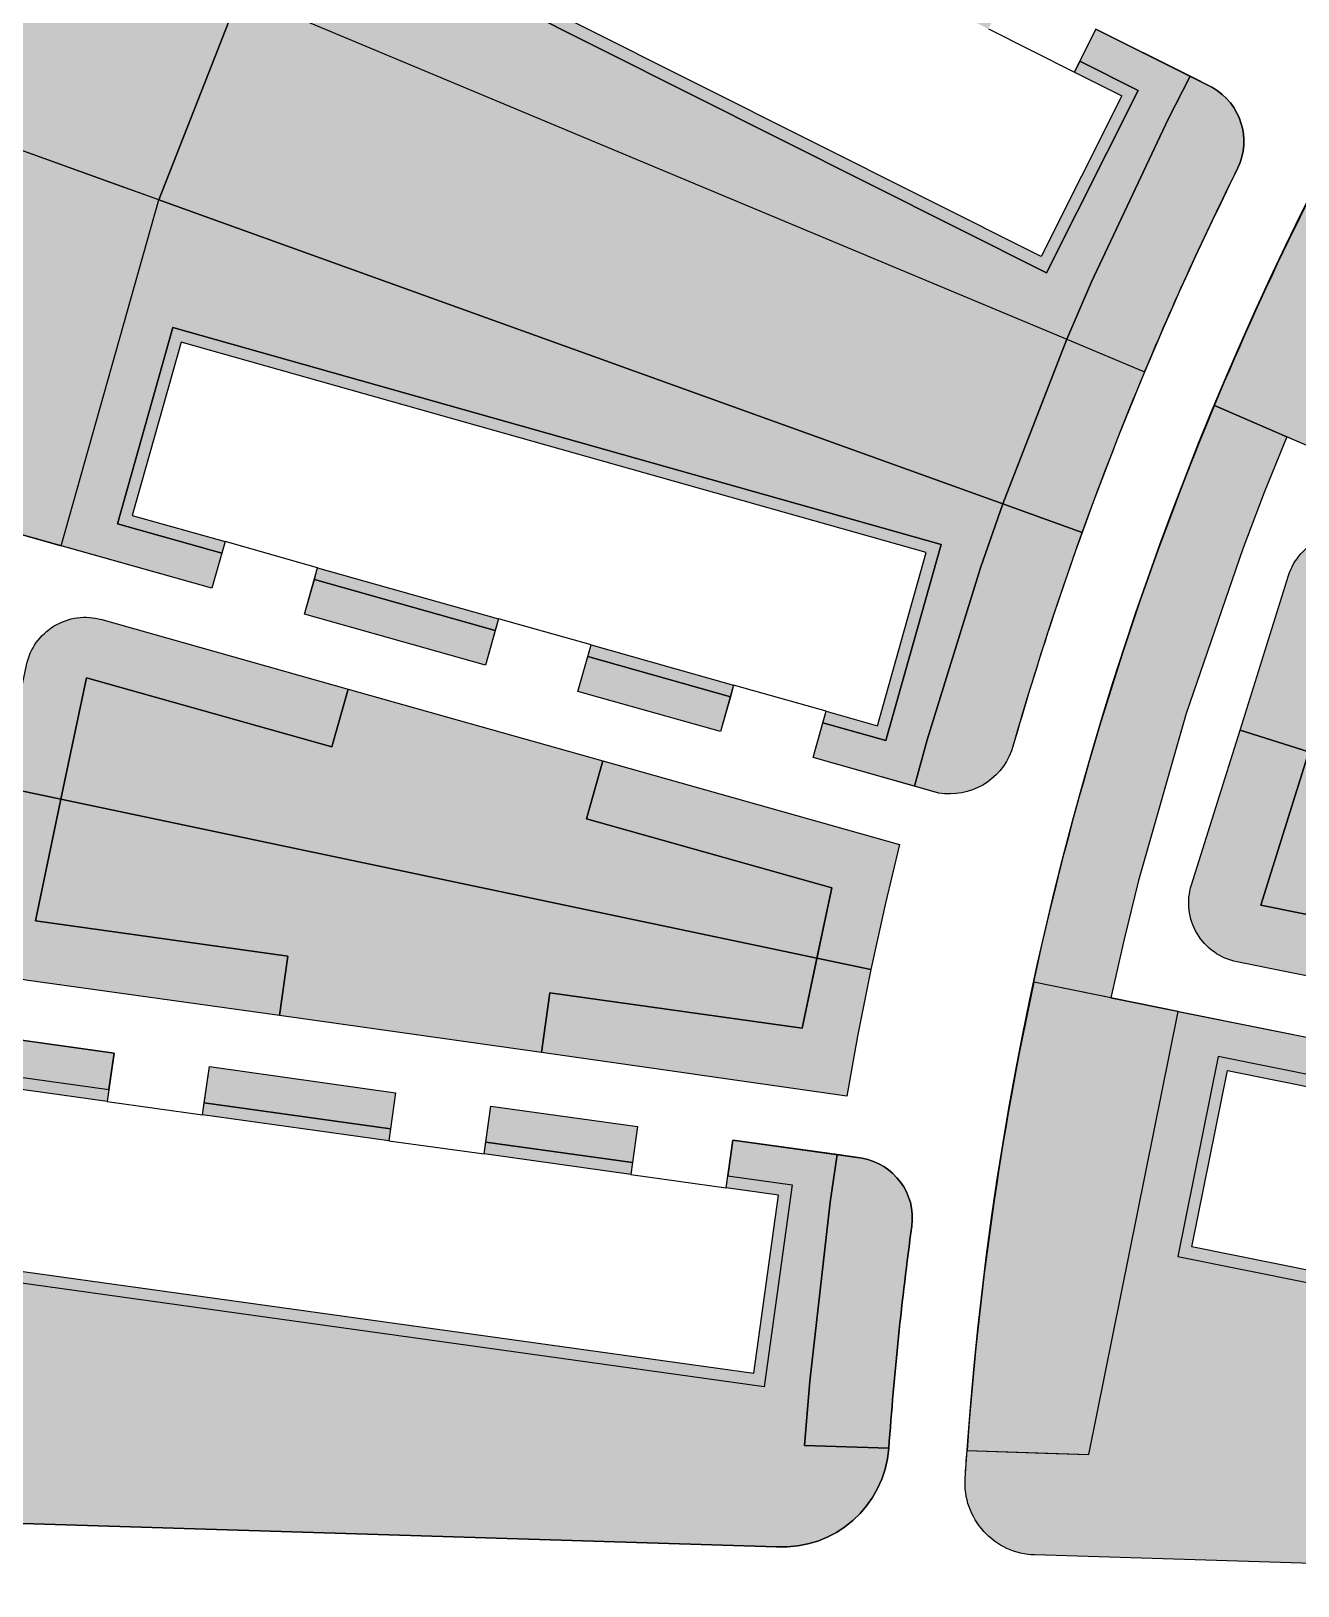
# Model space of a CAD drawing. Header units: millimetres. Extents: x 2240546 to 2245671, y 376439 to 383894.
# Drawn here: x 2243357 to 2243462.3, y 378276.8 to 378406.1 of the extents above; entities that cross this region are included whole.
import ezdxf

# ---------------------------------------------------------------- set-up
doc = ezdxf.new("R2010")
doc.units = ezdxf.units.MM
for name, color, linetype, true_color in [('благоустройство_внутридворовые_дороги', 7, 'Continuous', 0x000000), ('благоустройство_внутридворовые_площадки', 7, 'Continuous', 0x000000), ('благоустройство_внутриквартальные_дороги_парковки', 7, 'Continuous', 0x000000), ('благоустройство_зеленые насаждения', 7, 'Continuous', 0x000000), ('благоустройство_озеленение', 7, 'Continuous', 0x000000), ('благоустройство_отмостка', 7, 'Continuous', 0x000000), ('благоустройство_парковка', 7, 'Continuous', 0x000000), ('благоустройство_спорт', 7, 'Continuous', 0x000000)]:
    doc.layers.add(name, color=color, linetype=linetype, true_color=true_color)
for name, color, linetype, transparency in [('благоустройство_штриховка_внутридомовые_площадки', 221, 'Continuous', 0.5), ('благоустройство_штриховка_зеленые насаждения', 90, 'Continuous', 0.5), ('благоустройство_штриховка_озеленение', 105, 'Continuous', 0.5), ('благоустройство_штриховка_отмостка', 160, 'Continuous', 0.5), ('благоустройство_штриховка_парковка', 252, 'Continuous', 0.5), ('благоустройство_штриховка_спорт', 165, 'Continuous', 0.5)]:
    doc.layers.add(name, color=color, linetype=linetype, transparency=transparency)

msp = doc.modelspace()

# ---------------------------------------------------------------- hatches: boundary and pattern name
at = {"layer": 'благоустройство_штриховка_внутридомовые_площадки'}
h = msp.add_hatch(color=256, dxfattribs=at)
h.dxf.hatch_style = 1
edge = h.paths.add_edge_path()
edge.add_arc((2243710.76503251, 378268.5533342208), 276.6383424749548, 150.2598012937497, 157.385551789985, ccw=False)
edge.add_line((2243470.564472544, 378405.7847574423), (2243479.860765886, 378400.4701680286))
edge.add_line((2243479.860765886, 378400.4701680286), (2243466.642505674, 378370.0466230443))
edge.add_line((2243466.642505674, 378370.0466230443), (2243455.396504688, 378374.9285546681))
h = msp.add_hatch(color=256, dxfattribs=at)
h.dxf.hatch_style = 1
edge = h.paths.add_edge_path()
edge.add_line((2243359.514565975, 378363.2725466654), (2243367.627652666, 378392.0142714994))
edge.add_line((2243367.627652666, 378392.0142714994), (2243351.908108819, 378397.676479508))
edge.add_arc((2243710.997436381, 378268.3318569417), 381.674175909042, 160.1908885080339, 164.855279792207)
edge.add_line((2243342.579182775, 378368.0472868674), (2243359.514565975, 378363.2725466654))
h = msp.add_hatch(color=256, dxfattribs=at)
h.dxf.hatch_style = 1
edge = h.paths.add_edge_path()
edge.add_line((2243434.813843562, 378288.0395817508), (2243444.944373925, 378287.7247675132))
edge.add_line((2243444.944373925, 378287.7247675132), (2243452.358671729, 378324.5582859615))
edge.add_line((2243452.358671729, 378324.5582859615), (2243440.366171496, 378326.9761763993))
edge.add_arc((2243710.765032469, 378268.5533342481), 276.6383424273346, 167.8079883497898, 175.9607729223295)
at = {"layer": 'благоустройство_штриховка_зеленые насаждения'}
h = msp.add_hatch(color=256, dxfattribs=at)
h.dxf.hatch_style = 1
h.paths.add_polyline_path([(2243367.627652666, 378392.0142714994), (2243374.361358507, 378409.2149184963), (2243443.125473212, 378380.4369602078), (2243437.796238914, 378366.7394203407)])
at = {"layer": 'благоустройство_штриховка_озеленение'}
h = msp.add_hatch(color=256, dxfattribs=at)
h.dxf.hatch_style = 1
h.paths.add_polyline_path([(2243397.776806217, 378426.8525132731), (2243399.131063142, 378429.5491769192), (2243387.507019908, 378435.3912907635), (2243374.361358507, 378409.2149184963), (2243443.125473212, 378380.436960208), (2243445.167531453, 378385.1967553337), (2243451.539203893, 378398.7326561089), (2243453.360073223, 378402.2942842629), (2243445.536238838, 378406.2264557336), (2243444.189265742, 378403.5442960112), (2243449.035611446, 378401.11047372), (2243441.426060412, 378385.9579826256), (2243382.116115286, 378415.7436335827), (2243389.725516091, 378430.895850373)])
h.paths.add_polyline_path([(2243404.925928969, 378423.2622422973), (2243406.279063933, 378425.9566718375), (2243420.236179379, 378418.9419820491), (2243418.885235146, 378416.2519148007)], flags=17)
h.paths.add_polyline_path([(2243426.034349507, 378412.6616480394), (2243427.384171779, 378415.3494811849), (2243438.388235072, 378409.8189623099), (2243437.040140015, 378407.134568481)], flags=17)
h = msp.add_hatch(color=256, dxfattribs=at)
h.dxf.hatch_style = 1
edge = h.paths.add_edge_path()
edge.add_line((2243358.912730972, 378415.6802087236), (2243370.443662517, 378410.8544843113))
edge.add_line((2243370.443662517, 378410.8544843113), (2243374.361358507, 378409.2149184963))
edge.add_line((2243374.361358507, 378409.2149184963), (2243367.627652666, 378392.0142714994))
edge.add_line((2243367.627652666, 378392.0142714994), (2243363.668444871, 378393.4403852789))
edge.add_line((2243363.668444871, 378393.4403852789), (2243351.908108819, 378397.6764795079))
edge.add_arc((2243710.997436083, 378268.3318570595), 381.6741755882708, 157.2905648892627, 160.1908885094963, ccw=False)
h = msp.add_hatch(color=256, dxfattribs=at)
h.dxf.hatch_style = 1
h.paths.add_polyline_path([(2243379.735772215, 378357.5714057556), (2243380.555030021, 378360.4737317989), (2243395.588304446, 378356.2301978202), (2243394.770372775, 378353.3325697806)], flags=17)
h.paths.add_polyline_path([(2243402.470197076, 378351.1616912049), (2243403.28744958, 378354.0569132076), (2243415.139968661, 378350.7112304223), (2243414.323761707, 378347.8197124149)], flags=17)
h.paths.add_polyline_path([(2243372.035947914, 378359.7422843312), (2243359.514565975, 378363.2725466654), (2243367.627652666, 378392.0142714994), (2243437.796238914, 378366.7394203407), (2243435.938581665, 378361.4208964359), (2243431.509275453, 378347.1310367206), (2243430.450184573, 378343.2730494608), (2243422.023589212, 378345.6488329358), (2243422.839116999, 378348.5379449054), (2243428.058319374, 378347.0646888471), (2243432.664481775, 378363.3826520239), (2243368.791336607, 378381.4125139252), (2243364.18516348, 378365.0945537788), (2243372.855884887, 378362.6470164114)])
h = msp.add_hatch(color=256, dxfattribs=at)
h.dxf.hatch_style = 1
edge = h.paths.add_edge_path()
edge.add_line((2243437.796238913, 378366.7394203376), (2243443.125473212, 378380.4369602103))
edge.add_line((2243443.125473212, 378380.4369602103), (2243449.582794909, 378377.7345545231))
edge.add_arc((2243710.997435922, 378268.3318570851), 283.3841293061564, 157.2905648831019, 160.1908885055414)
edge.add_line((2243444.382027137, 378364.3672075605), (2243437.796238913, 378366.7394203376))
h = msp.add_hatch(color=256, dxfattribs=at)
h.dxf.hatch_style = 1
edge = h.paths.add_edge_path()
edge.add_line((2243455.396504688, 378374.928554668), (2243461.409056777, 378372.3184830328))
edge.add_line((2243461.409056777, 378372.3184830328), (2243459.529854758, 378367.6880554109))
edge.add_line((2243459.529854758, 378367.6880554109), (2243457.732586284, 378363.0128653076))
edge.add_line((2243457.732586284, 378363.0128653076), (2243453.031772119, 378349.3336699013))
edge.add_line((2243453.031772119, 378349.3336699013), (2243449.069213521, 378335.4227185486))
edge.add_line((2243449.069213521, 378335.4227185486), (2243447.872350527, 378330.5634151373))
edge.add_line((2243447.872350527, 378330.5634151373), (2243446.76628347, 378325.6858058141))
edge.add_line((2243446.76628347, 378325.6858058141), (2243440.366171496, 378326.9761763992))
edge.add_arc((2243710.765032423, 378268.5533342609), 276.6383423795327, 157.385551790777, 167.8079883504011, ccw=False)
h = msp.add_hatch(color=256, dxfattribs=at)
h.dxf.hatch_style = 1
edge = h.paths.add_edge_path()
edge.add_line((2243452.358671729, 378324.5582859615), (2243465.111572422, 378321.9870859373))
edge.add_line((2243465.111572422, 378321.9870859373), (2243464.516094704, 378319.0288106624))
edge.add_line((2243464.516094704, 378319.0288106624), (2243455.683723568, 378320.8066935861))
edge.add_line((2243455.683723568, 378320.8066935861), (2243452.337815709, 378304.1844929246))
edge.add_line((2243452.337815709, 378304.1844929246), (2243517.40183943, 378291.0876455493))
edge.add_line((2243517.40183943, 378291.0876455493), (2243520.747758216, 378307.7098440119))
edge.add_line((2243520.747758216, 378307.7098440119), (2243515.431248263, 378308.7800132919))
edge.add_line((2243515.431248263, 378308.7800132919), (2243516.023523208, 378311.7223774982))
edge.add_line((2243516.023523208, 378311.7223774982), (2243524.219958901, 378310.069837744))
edge.add_line((2243524.219958901, 378310.069837744), (2243523.389172203, 378306.1607393917))
edge.add_line((2243523.389172203, 378306.1607393917), (2243521.00629257, 378291.3807269629))
edge.add_line((2243521.00629257, 378291.3807269629), (2243520.374192286, 378285.3807263126))
edge.add_line((2243520.374192286, 378285.3807263126), (2243529.886518055, 378285.0851232738))
edge.add_arc((2243710.997444333, 378268.3318562447), 181.8841377729267, 174.7150200794422, 175.4109830447797)
edge.add_arc((2243523.227478721, 378283.2715885924), 6.480505920068282, 268.1950139163106, 356.5713191161226, ccw=False)
edge.add_line((2243523.023357433, 378276.7942981498), (2243440.462491679, 378279.3599422813))
edge.add_arc((2243440.648856455, 378285.3570472636), 5.999999999878558, 176.3965592552925, 268.220061200961, ccw=False)
edge.add_arc((2243710.765048078, 378268.5533332346), 276.6383580684495, 175.9607729406508, 176.4393144433668, ccw=False)
edge.add_line((2243434.813843562, 378288.0395817509), (2243441.317795239, 378287.8374663111))
edge.add_line((2243441.317795239, 378287.8374663111), (2243444.944373925, 378287.7247675132))
edge.add_line((2243444.944373925, 378287.7247675132), (2243452.358671729, 378324.5582859615))
h.paths.add_polyline_path([(2243472.358793833, 378317.4501404907), (2243472.953778213, 378320.4059649094), (2243488.266373253, 378317.3186873427), (2243487.672352159, 378314.3676484359)], flags=17)
h.paths.add_polyline_path([(2243496.108572884, 378315.7375675568), (2243508.181323574, 378313.3034972848), (2243507.588555292, 378310.358682224), (2243495.515045127, 378312.7889795045)], flags=17)
h = msp.add_hatch(color=256, dxfattribs=at)
h.dxf.hatch_style = 1
edge = h.paths.add_edge_path()
edge.add_line((2243363.47854731, 378318.0521819886), (2243363.90018922, 378321.0785684357))
edge.add_line((2243363.90018922, 378321.0785684357), (2243351.019568805, 378322.8860822463))
edge.add_line((2243351.019568805, 378322.8860822463), (2243346.524848224, 378290.783232037))
edge.add_line((2243346.524848224, 378290.783232037), (2243342.514199286, 378290.9078661202))
edge.add_line((2243342.514199286, 378290.9078661202), (2243330.014745083, 378291.2962965309))
edge.add_arc((2243710.997388349, 378268.3318596647), 381.6741277988918, 176.5505639792475, 176.9053110218881)
edge.add_arc((2243335.871114073, 378288.6130983895), 6.000000000875896, 176.9053110140623, 268.2200611923136)
edge.add_line((2243335.684749296, 378282.6159934064), (2243418.964005066, 378280.0280247377))
edge.add_arc((2243419.445620039, 378288.9079238918), 8.892950127466227, 266.8955170406419, 355.7028496108933)
edge.add_line((2243428.313570851, 378288.2415828611), (2243421.311685914, 378288.4591719934))
edge.add_line((2243421.311685914, 378288.4591719934), (2243421.734197382, 378293.8214901061))
edge.add_line((2243421.734197382, 378293.8214901061), (2243423.430882644, 378308.6855433422))
edge.add_line((2243423.430882644, 378308.6855433422), (2243424.014032646, 378312.642903134))
edge.add_line((2243424.014032646, 378312.642903134), (2243415.332657815, 378313.861144554))
edge.add_line((2243415.332657815, 378313.861144554), (2243414.918087913, 378310.885518297))
edge.add_line((2243414.918087913, 378310.885518297), (2243420.279368961, 378310.1385734802))
edge.add_line((2243420.279368961, 378310.1385734802), (2243417.939668598, 378293.345168333))
edge.add_line((2243417.939668598, 378293.345168333), (2243352.205495066, 378302.5033899883))
edge.add_line((2243352.205495066, 378302.5033899883), (2243354.545184389, 378319.296796675))
edge.add_line((2243354.545184389, 378319.296796675), (2243363.47854731, 378318.0521819886))
h.paths.add_polyline_path([(2243371.827885607, 378319.9660893579), (2243387.29171007, 378317.7960792644), (2243386.873284515, 378314.7927785855), (2243371.402009951, 378316.948268708)], flags=17)
h.paths.add_polyline_path([(2243395.214083379, 378316.6843471645), (2243407.410277509, 378314.9728776359), (2243406.994618272, 378311.9894325528), (2243394.796747155, 378313.6888653048)], flags=17)
at = {"layer": 'благоустройство_штриховка_отмостка'}
h = msp.add_hatch(color=256, dxfattribs=at)
h.dxf.hatch_style = 1
h.paths.add_polyline_path([(2243397.776806217, 378426.8525132731), (2243389.725516091, 378430.895850373), (2243382.116115286, 378415.7436335827), (2243441.426060412, 378385.9579826256), (2243449.035611446, 378401.11047372), (2243444.189265742, 378403.5442960111), (2243443.740482033, 378402.6506556011), (2243447.693186818, 378400.6656174707), (2243440.981344645, 378387.3006859142), (2243383.458539327, 378416.188490127), (2243390.170372713, 378429.5534260973), (2243397.328022507, 378425.9588728631)])
h.paths.add_polyline_path([(2243404.925928969, 378423.2622422973), (2243418.885235146, 378416.2519148007), (2243418.436451437, 378415.3582743907), (2243404.47714526, 378422.3686018874)], flags=17)
h.paths.add_polyline_path([(2243426.034349507, 378412.6616480394), (2243437.040140015, 378407.134568481), (2243436.591356594, 378406.2409286447), (2243425.585565798, 378411.7680076294)], flags=17)
h = msp.add_hatch(color=256, dxfattribs=at)
h.dxf.hatch_style = 1
h.paths.add_polyline_path([(2243372.855884887, 378362.6470164114), (2243364.18516348, 378365.0945537788), (2243368.791336607, 378381.4125139252), (2243432.664481775, 378363.3826520239), (2243428.058319374, 378347.0646888471), (2243422.839116999, 378348.5379449054), (2243423.110777678, 378349.5003377661), (2243427.367586355, 378348.2987426791), (2243431.430428539, 378362.6919193373), (2243369.482068994, 378380.1784602717), (2243365.419217349, 378365.7852862868), (2243373.127545628, 378363.6094094921)])
h.paths.add_polyline_path([(2243380.555030021, 378360.4737317989), (2243380.826690762, 378361.4361248796), (2243395.859965187, 378357.1925909009), (2243395.588304446, 378356.2301978202)], flags=17)
h.paths.add_polyline_path([(2243403.559110321, 378355.0193062883), (2243415.411629227, 378351.6736228851), (2243415.139968661, 378350.7112304223), (2243403.28744958, 378354.0569132076)], flags=17)
h = msp.add_hatch(color=256, dxfattribs=at)
h.dxf.hatch_style = 1
h.paths.add_polyline_path([(2243464.516094704, 378319.0288106624), (2243455.683723568, 378320.8066935861), (2243452.337815709, 378304.1844929246), (2243517.40183943, 378291.0876455493), (2243520.747758216, 378307.7098440119), (2243515.431248263, 378308.7800132918), (2243515.233914218, 378307.7996769849), (2243519.570087768, 378306.9268412774), (2243516.618837073, 378292.2653154286), (2243453.515485513, 378304.9674957888), (2243456.466726569, 378319.6290235771), (2243464.318760659, 378318.0484743555)])
h.paths.add_polyline_path([(2243472.358793833, 378317.4501404907), (2243487.672352159, 378314.3676484359), (2243487.475018114, 378313.387312129), (2243472.16146034, 378316.4698069296)], flags=17)
h.paths.add_polyline_path([(2243495.515045127, 378312.7889795045), (2243507.588555292, 378310.358682224), (2243507.391221373, 378309.378346547), (2243495.31771245, 378311.8086499936)], flags=17)
h = msp.add_hatch(color=256, dxfattribs=at)
h.dxf.hatch_style = 1
h.paths.add_polyline_path([(2243414.780098801, 378309.895084551), (2243414.918087913, 378310.885518297), (2243420.279368961, 378310.1385734802), (2243417.939668598, 378293.345168333), (2243352.205495066, 378302.5033899883), (2243354.545184389, 378319.296796675), (2243363.47854731, 378318.0521819886), (2243363.340558393, 378317.0617496327), (2243355.397629, 378318.1683736446), (2243353.3339179, 378303.35583445), (2243417.087224638, 378294.4735912726), (2243419.150945477, 378309.2861291093)])
h.paths.add_polyline_path([(2243371.402009951, 378316.948268708), (2243386.873284515, 378314.7927785855), (2243386.735295403, 378313.8023448394), (2243371.26402122, 378315.9578376909)], flags=17)
h.paths.add_polyline_path([(2243394.796747155, 378313.6888653048), (2243406.994618272, 378311.9894325528), (2243406.85662925, 378310.9989994423), (2243394.658758045, 378312.6984315594)], flags=17)
at = {"layer": 'благоустройство_штриховка_парковка'}
h = msp.add_hatch(color=256, dxfattribs=at)
h.dxf.hatch_style = 1
edge = h.paths.add_edge_path()
edge.add_line((2243443.125473212, 378380.436960208), (2243449.582794909, 378377.7345545234))
edge.add_arc((2243710.997435996, 378268.3318570746), 283.3841293782067, 153.5222262830667, 157.2905648868255, ccw=False)
edge.add_arc((2243452.679866899, 378396.8783143761), 5.151486876144336, 334.7253334620831, 420.3587759087084)
edge.add_line((2243455.227624045, 378401.355674152), (2243453.36007324, 378402.2942842953))
edge.add_line((2243453.36007324, 378402.2942842953), (2243451.539203893, 378398.7326561089))
edge.add_line((2243451.539203893, 378398.7326561089), (2243445.167531453, 378385.1967553337))
edge.add_line((2243445.167531453, 378385.1967553337), (2243443.125473212, 378380.436960208))
h = msp.add_hatch(color=256, dxfattribs=at)
h.dxf.hatch_style = 1
edge = h.paths.add_edge_path()
edge.add_line((2243437.796238914, 378366.7394203407), (2243444.382027137, 378364.3672075605))
edge.add_arc((2243710.997436053, 378268.33185702), 283.3841294508798, 160.1908885020963, 164.0489848520515)
edge.add_arc((2243433.359860113, 378348.1487029708), 5.516410649430594, 260.63182111462544, 339.42649166588814, ccw=False)
edge.add_line((2243432.461909757, 378342.705866246), (2243430.450184573, 378343.2730494608))
edge.add_line((2243430.450184573, 378343.2730494608), (2243431.509275453, 378347.1310367206))
edge.add_line((2243431.509275453, 378347.1310367206), (2243435.938581665, 378361.4208964359))
edge.add_line((2243435.938581665, 378361.4208964359), (2243437.796238914, 378366.7394203407))
h = msp.add_hatch(color=256, dxfattribs=at)
h.dxf.hatch_style = 1
edge = h.paths.add_edge_path()
edge.add_line((2243457.514318372, 378347.9261400481), (2243461.552255334, 378360.7850925896))
edge.add_arc((2243466.322589659, 378359.2871238219), 4.999999999957337, 66.52654667773612, 162.566795337807, ccw=False)
edge.add_line((2243468.314210297, 378363.8733474573), (2243488.669077027, 378355.0340112456))
edge.add_line((2243488.669077027, 378355.0340112456), (2243486.676634027, 378350.4481445526))
edge.add_line((2243486.676634027, 378350.4481445526), (2243467.244107878, 378358.8838777571))
edge.add_line((2243467.244107878, 378358.8838777571), (2243463.238744531, 378346.1286570444))
edge.add_line((2243463.238744531, 378346.1286570444), (2243457.514318372, 378347.9261400481))
h.paths.add_polyline_path([(2243508.849625124, 378346.2735588804), (2243532.051651908, 378336.2015213941), (2243530.336741909, 378331.4951263868), (2243528.403383213, 378325.6668103479), (2243524.311242192, 378326.95177171), (2243526.289708964, 378333.2519586832), (2243506.857182124, 378341.6876921874)])
h = msp.add_hatch(color=256, dxfattribs=at)
h.dxf.hatch_style = 1
edge = h.paths.add_edge_path()
edge.add_line((2243354.493035783, 378343.2422116483), (2243356.621173708, 378353.3492246339))
edge.add_arc((2243361.513888892, 378352.3190119732), 4.999999999836374, 74.25480081083708, 168.1094653058329, ccw=False)
edge.add_line((2243362.870687916, 378357.1314018585), (2243383.358307176, 378351.3551488396))
edge.add_line((2243383.358307176, 378351.3551488396), (2243382.000006591, 378346.5431823026))
edge.add_line((2243382.000006591, 378346.5431823026), (2243361.610354924, 378352.2918145026))
edge.add_line((2243361.610354924, 378352.2918145026), (2243359.484043907, 378342.1934779215))
edge.add_line((2243359.484043907, 378342.1934779215), (2243354.493035783, 378343.2422116483))
h = msp.add_hatch(color=256, dxfattribs=at)
h.dxf.hatch_style = 1
edge = h.paths.add_edge_path()
edge.add_line((2243453.477314756, 378335.0701597834), (2243457.514318372, 378347.9261400481))
edge.add_line((2243457.514318372, 378347.9261400481), (2243463.238744531, 378346.1286570444))
edge.add_line((2243463.238744531, 378346.1286570444), (2243459.233385463, 378333.3734499556))
edge.add_line((2243459.233385463, 378333.3734499556), (2243480.000052577, 378329.1865393981))
edge.add_line((2243480.000052577, 378329.1865393981), (2243479.013382547, 378324.2848575759))
edge.add_line((2243479.013382547, 378324.2848575759), (2243457.259449485, 378328.6708175796))
edge.add_arc((2243458.247649081, 378333.5721910156), 5.000000000030573, 162.566795337807, 258.6010182545976, ccw=False)
h.paths.add_polyline_path([(2243501.56609674, 378324.8384609369), (2243522.332764584, 378320.6515502321), (2243524.311242192, 378326.95177171), (2243528.403383213, 378325.666810348), (2243526.65800938, 378319.7795078864), (2243525.374734712, 378314.9376265446), (2243500.579426709, 378319.9367791147)])
h = msp.add_hatch(color=256, dxfattribs=at)
h.dxf.hatch_style = 1
h.paths.add_polyline_path([(2243403.174523118, 378340.5732663117), (2243404.532823704, 378345.3852328487), (2243429.201137763, 378338.4302800201), (2243428.035079189, 378333.5641131174), (2243426.819117795, 378328.044720541), (2243422.333367066, 378328.9872872512), (2243423.564174785, 378334.8246341114)])
h = msp.add_hatch(color=256, dxfattribs=at)
h.dxf.hatch_style = 1
edge = h.paths.add_edge_path()
edge.add_line((2243354.493035783, 378343.2422116484), (2243359.484043907, 378342.1934779215))
edge.add_line((2243359.484043907, 378342.1934779215), (2243357.357630211, 378332.094653689))
edge.add_line((2243357.357630211, 378332.094653689), (2243378.336616496, 378329.1507110555))
edge.add_line((2243378.336616496, 378329.1507110555), (2243377.643328595, 378324.1990088915))
edge.add_line((2243377.643328595, 378324.1990088915), (2243356.563537501, 378327.1570972788))
edge.add_arc((2243357.258370353, 378332.1085826428), 5.000000000227178, 168.1094653101958, 262.01194944638735, ccw=False)
edge.add_line((2243352.365655168, 378333.1387953033), (2243354.493035783, 378343.2422116484))
h = msp.add_hatch(color=256, dxfattribs=at)
h.dxf.hatch_style = 1
h.paths.add_polyline_path([(2243400.123153157, 378326.0934463601), (2243421.102457844, 378323.1494590458), (2243422.333367066, 378328.9872872512), (2243426.819117795, 378328.0447205409), (2243425.710818485, 378322.5027761087), (2243424.819732146, 378317.5040512501), (2243399.429865256, 378321.1417441961)])
h = msp.add_hatch(color=256, dxfattribs=at)
h.dxf.hatch_style = 1
edge = h.paths.add_edge_path()
edge.add_line((2243421.311685912, 378288.4591719677), (2243428.313570851, 378288.2415828611))
edge.add_arc((2243710.997436061, 378268.3318569673), 283.3841294696222, 172.2177654268783, 175.9712499825779, ccw=False)
edge.add_arc((2243425.206284954, 378307.3683560012), 5.06076353892853, 352.4616989426865, 440.0134888143168)
edge.add_line((2243426.08390397, 378312.3524419218), (2243424.01403265, 378312.6429031634))
edge.add_line((2243424.01403265, 378312.6429031634), (2243423.430882644, 378308.6855433422))
edge.add_line((2243423.430882644, 378308.6855433422), (2243421.734197382, 378293.8214901061))
edge.add_line((2243421.734197382, 378293.8214901061), (2243421.311685912, 378288.4591719677))
at = {"layer": 'благоустройство_штриховка_спорт'}
h = msp.add_hatch(color=256, dxfattribs=at)
h.dxf.hatch_style = 1
h.paths.add_polyline_path([(2243359.484043907, 378342.1934779215), (2243361.610354924, 378352.2918145026), (2243382.000006591, 378346.5431823026), (2243383.358307176, 378351.3551488396), (2243404.532823704, 378345.3852328486), (2243403.174523118, 378340.5732663117), (2243423.564174785, 378334.8246341114), (2243422.333367066, 378328.9872872512)])
h = msp.add_hatch(color=256, dxfattribs=at)
h.dxf.hatch_style = 1
h.paths.add_polyline_path([(2243463.238744531, 378346.1268801512), (2243524.311242191, 378326.9517717079), (2243522.332764584, 378320.6515502321), (2243501.56609674, 378324.8384609369), (2243500.579426709, 378319.9367791147), (2243479.013382547, 378324.2848575758), (2243480.000052577, 378329.1865393981), (2243459.233385463, 378333.3734499556)])
h = msp.add_hatch(color=256, dxfattribs=at)
h.dxf.hatch_style = 1
h.paths.add_polyline_path([(2243357.357630211, 378332.094653689), (2243359.484043907, 378342.1934779215), (2243422.333367066, 378328.9872872511), (2243421.102457825, 378323.1494589103), (2243400.123153157, 378326.0934463601), (2243399.429865256, 378321.1417441961), (2243377.643328595, 378324.1990088915), (2243378.336616496, 378329.1507110555)])

# ---------------------------------------------------------------- linework, layer by layer
at = {"layer": 'благоустройство_внутридворовые_дороги'}
for points in [[(2243329.879863999, 378288.9370159121, -0.3639796797019351), (2243665.121825823, 378647.2389760409, -0.04476364989043202)], [(2243523.023357433, 378276.7942981498), (2243440.462491679, 378279.3599422812, -0.4235662359989541), (2243434.660718719, 378285.734149983, -0.3624750217132688), (2243678.287792891, 378543.2786541629, -0.4205746539852167)], [(2243235.487159924, 378282.4264956972, -0.4267309459604321), (2243229.49063038, 378288.6798229298, -0.1281757314330746), (2243300.678849631, 378521.1193196441, -0.463878176117081), (2243309.737661127, 378522.4881487946), (2243370.183087348, 378469.6123148894, -0.2933123464159157), (2243370.611968026, 378459.6345480911, 0.1152330368870374), (2243320.887808445, 378288.7774816006, -0.3234557115332311), (2243314.001228474, 378282.4551298784), (2243235.487159924, 378282.4264956972)], [(2243436.591356594, 378406.2409286447), (2243443.740482033, 378402.6506556011), (2243445.536238838, 378406.2264557336), (2243455.227624045, 378401.355674152, -0.3920640552657912), (2243457.338209244, 378394.6788454333, 0.04596397733080496), (2243438.524445761, 378346.2101876802, -0.3580256023346129), (2243432.461909757, 378342.7058662461), (2243422.023589212, 378345.6488329358), (2243423.110777678, 378349.5003377661), (2243415.411629227, 378351.6736228851), (2243414.323761707, 378347.8197124149), (2243402.470197076, 378351.1616912049), (2243403.559110321, 378355.0193062884), (2243395.859965187, 378357.1925909009), (2243394.770372775, 378353.3325697806), (2243379.735772215, 378357.5714057556), (2243380.826690762, 378361.4361248796), (2243373.127545628, 378363.6094094921), (2243372.035947914, 378359.7422843312), (2243354.610840553, 378364.655096724)], [(2243345.982657201, 378323.5929028051), (2243363.90018922, 378321.0785684357), (2243363.340558393, 378317.0617496327), (2243371.264021227, 378315.9578377374), (2243371.822562527, 378319.9668363359), (2243387.29171007, 378317.7960792644), (2243386.735295403, 378313.8023448394), (2243394.658758045, 378312.6984315594), (2243395.214083379, 378316.6843471645), (2243407.410277509, 378314.9728776359), (2243406.85662925, 378310.9989994423), (2243414.780098801, 378309.895084551), (2243415.332657815, 378313.861144554), (2243426.083903969, 378312.3524419218, -0.4017530926211394), (2243430.223310266, 378306.7044398832, 0.01637913045486132), (2243428.313570851, 378288.2415828611, -0.4081297646127279), (2243418.964005043, 378280.0280247385), (2243335.684749296, 378282.6159934064, -0.4209505834746349)]]:
    msp.add_lwpolyline(points, format="xyb", dxfattribs=at)
msp.add_lwpolyline([(2243478.576104552, 378364.866202575), (2243461.409056777, 378372.3184830328), (2243459.52834015, 378367.6841154982), (2243457.732586284, 378363.0128653072), (2243453.031772119, 378349.333669901), (2243449.069213523, 378335.4227185539), (2243447.872350536, 378330.563415179), (2243446.76628347, 378325.6858058141), (2243446.766283422, 378325.6858057842), (2243465.111572422, 378321.9870859373)], dxfattribs=at)
at = {"layer": 'благоустройство_внутридворовые_площадки'}
for points in [[(2243455.396504688, 378374.9285546681, -0.03110197479595577), (2243470.564472544, 378405.7847574423), (2243479.860765886, 378400.4701680286), (2243466.642505674, 378370.0466230443)], [(2243359.514565975, 378363.2725466654), (2243367.627652666, 378392.0142714994), (2243351.908108819, 378397.676479508, 0.02035505690453811), (2243342.579182775, 378368.0472868674)], [(2243434.813843562, 378288.0395817508), (2243444.944373925, 378287.7247675132), (2243452.358671729, 378324.5582859615), (2243440.366171496, 378326.9761763993, 0.03558824653984577)]]:
    msp.add_lwpolyline(points, format="xyb", close=True, dxfattribs=at)
at = {"layer": 'благоустройство_внутриквартальные_дороги_парковки'}
msp.add_lwpolyline([(2243467.244107878, 378358.8838777571), (2243486.676634027, 378350.4481445526), (2243488.669077027, 378355.0340112455), (2243508.849625124, 378346.2735588804), (2243506.857182124, 378341.6876921874), (2243526.289708964, 378333.2519586833), (2243522.332764584, 378320.6515502321), (2243501.56609674, 378324.8384609369), (2243500.579426709, 378319.9367791147), (2243479.013382547, 378324.2848575758), (2243480.000052577, 378329.1865393981), (2243459.233385463, 378333.3734499556), (2243467.244107878, 378358.8838777571)], dxfattribs=at)
msp.add_lwpolyline([(2243382.000006591, 378346.5431823026), (2243383.358307176, 378351.3551488396), (2243404.532823704, 378345.3852328486), (2243403.174523118, 378340.5732663117), (2243423.564174785, 378334.8246341114), (2243421.102457825, 378323.1494589103), (2243400.123153157, 378326.0934463601), (2243399.429865256, 378321.1417441961), (2243377.643328595, 378324.1990088915), (2243378.336616496, 378329.1507110555), (2243357.357630211, 378332.094653689), (2243361.610354924, 378352.2918145026)], close=True, dxfattribs=at)
at = {"layer": 'благоустройство_зеленые насаждения'}
msp.add_lwpolyline([(2243367.627652666, 378392.0142714994), (2243374.361358507, 378409.2149184963), (2243443.125473212, 378380.4369602078), (2243437.796238914, 378366.7394203407)], close=True, dxfattribs=at)
at = {"layer": 'благоустройство_озеленение'}
for points in [[(2243397.776806217, 378426.8525132731), (2243399.131063142, 378429.5491769192), (2243387.507019908, 378435.3912907635), (2243374.361358507, 378409.2149184963), (2243443.125473212, 378380.436960208), (2243445.167531453, 378385.1967553337), (2243451.539203893, 378398.7326561089), (2243453.360073223, 378402.2942842629), (2243445.536238838, 378406.2264557336), (2243444.189265742, 378403.5442960112), (2243449.035611446, 378401.11047372), (2243441.426060412, 378385.9579826256), (2243382.116115286, 378415.7436335827), (2243389.725516091, 378430.895850373)], [(2243372.035947914, 378359.7422843312), (2243359.514565975, 378363.2725466654), (2243367.627652666, 378392.0142714994), (2243437.796238914, 378366.7394203407), (2243435.938581665, 378361.4208964359), (2243431.509275453, 378347.1310367206), (2243430.450184573, 378343.2730494608), (2243422.023589212, 378345.6488329358), (2243422.839116999, 378348.5379449054), (2243428.058319374, 378347.0646888471), (2243432.664481775, 378363.3826520239), (2243368.791336607, 378381.4125139252), (2243364.18516348, 378365.0945537788), (2243372.855884887, 378362.6470164114)], [(2243379.735772215, 378357.5714057556), (2243380.555030021, 378360.4737317989), (2243395.588304446, 378356.2301978202), (2243394.770372775, 378353.3325697806)], [(2243402.470197076, 378351.1616912049), (2243403.28744958, 378354.0569132076), (2243415.139968661, 378350.7112304223), (2243414.323761707, 378347.8197124149)], [(2243371.827885607, 378319.9660893579), (2243387.29171007, 378317.7960792644), (2243386.873284515, 378314.7927785855), (2243371.402009951, 378316.948268708)], [(2243395.214083379, 378316.6843471645), (2243407.410277509, 378314.9728776359), (2243406.994618272, 378311.9894325528), (2243394.796747155, 378313.6888653048)]]:
    msp.add_lwpolyline(points, close=True, dxfattribs=at)
for points in [[(2243358.912730972, 378415.6802087236), (2243370.443662517, 378410.8544843113), (2243374.361358507, 378409.2149184963), (2243367.627652666, 378392.0142714994), (2243363.668444871, 378393.4403852789), (2243351.908108819, 378397.6764795079, -0.01265572474972948)], [(2243437.796238913, 378366.7394203376), (2243443.125473212, 378380.4369602103), (2243449.582794909, 378377.7345545231, 0.01265572475935486), (2243444.382027137, 378364.3672075605)], [(2243455.396504688, 378374.928554668), (2243461.409056777, 378372.3184830328), (2243459.529854758, 378367.6880554109), (2243457.732586284, 378363.0128653076), (2243453.031772119, 378349.3336699013), (2243449.069213521, 378335.4227185486), (2243447.872350527, 378330.5634151373), (2243446.76628347, 378325.6858058141), (2243440.366171496, 378326.9761763992, -0.04550783454740093)], [(2243452.358671729, 378324.5582859615), (2243465.111572422, 378321.9870859373), (2243464.516094704, 378319.0288106624), (2243455.683723568, 378320.8066935861), (2243452.337815709, 378304.1844929246), (2243517.40183943, 378291.0876455493), (2243520.747758216, 378307.7098440119), (2243515.431248263, 378308.7800132919), (2243516.023523208, 378311.7223774982), (2243524.219958901, 378310.069837744), (2243523.389172203, 378306.1607393917), (2243521.00629257, 378291.3807269629), (2243520.374192286, 378285.3807263126), (2243529.886518055, 378285.0851232738, 0.003036720638766429), (2243529.696384636, 378282.8840150608, -0.4059374624944422), (2243523.023357433, 378276.7942981498), (2243440.462491679, 378279.3599422813, -0.4235662360079784), (2243434.660718719, 378285.734149983, -0.002088034241982066), (2243434.813843562, 378288.0395817509), (2243441.317795239, 378287.8374663111), (2243444.944373925, 378287.7247675132)], [(2243363.47854731, 378318.0521819886), (2243363.90018922, 378321.0785684357), (2243351.019568805, 378322.8860822463), (2243346.524848224, 378290.783232037), (2243342.514199286, 378290.9078661202), (2243330.014745083, 378291.2962965309, 0.0015478772126449), (2243329.879863999, 378288.9370159119, 0.4209505833821579), (2243335.684749296, 378282.6159934064), (2243418.964005066, 378280.0280247377, 0.4081297639789682), (2243428.313570851, 378288.2415828611, -0.00204227260810886), (2243428.313570851, 378288.2415828611), (2243421.311685914, 378288.4591719934), (2243421.734197382, 378293.8214901061), (2243423.430882644, 378308.6855433422), (2243424.014032646, 378312.642903134), (2243415.332657815, 378313.861144554), (2243414.918087913, 378310.885518297), (2243420.279368961, 378310.1385734802), (2243417.939668598, 378293.345168333), (2243352.205495066, 378302.5033899883), (2243354.545184389, 378319.296796675)]]:
    msp.add_lwpolyline(points, format="xyb", close=True, dxfattribs=at)
at = {"layer": 'благоустройство_отмостка'}
for points in [[(2243397.776806217, 378426.8525132731), (2243389.725516091, 378430.895850373), (2243382.116115286, 378415.7436335827), (2243441.426060412, 378385.9579826256), (2243449.035611446, 378401.11047372), (2243444.189265742, 378403.5442960111), (2243443.740482033, 378402.6506556011), (2243447.693186818, 378400.6656174707), (2243440.981344645, 378387.3006859142), (2243383.458539327, 378416.188490127), (2243390.170372713, 378429.5534260973), (2243397.328022507, 378425.9588728631)], [(2243372.855884887, 378362.6470164114), (2243364.18516348, 378365.0945537788), (2243368.791336607, 378381.4125139252), (2243432.664481775, 378363.3826520239), (2243428.058319374, 378347.0646888471), (2243422.839116999, 378348.5379449054), (2243423.110777678, 378349.5003377661), (2243427.367586355, 378348.2987426791), (2243431.430428539, 378362.6919193373), (2243369.482068994, 378380.1784602717), (2243365.419217349, 378365.7852862868), (2243373.127545628, 378363.6094094921)], [(2243380.555030021, 378360.4737317989), (2243380.826690762, 378361.4361248796), (2243395.859965187, 378357.1925909009), (2243395.588304446, 378356.2301978202)], [(2243403.559110321, 378355.0193062883), (2243415.411629227, 378351.6736228851), (2243415.139968661, 378350.7112304223), (2243403.28744958, 378354.0569132076)], [(2243464.516094704, 378319.0288106624), (2243455.683723568, 378320.8066935861), (2243452.337815709, 378304.1844929246), (2243517.40183943, 378291.0876455493), (2243520.747758216, 378307.7098440119), (2243515.431248263, 378308.7800132918), (2243515.233914218, 378307.7996769849), (2243519.570087768, 378306.9268412774), (2243516.618837073, 378292.2653154286), (2243453.515485513, 378304.9674957888), (2243456.466726569, 378319.6290235771), (2243464.318760659, 378318.0484743555)], [(2243414.780098801, 378309.895084551), (2243414.918087913, 378310.885518297), (2243420.279368961, 378310.1385734802), (2243417.939668598, 378293.345168333), (2243352.205495066, 378302.5033899883), (2243354.545184389, 378319.296796675), (2243363.47854731, 378318.0521819886), (2243363.340558393, 378317.0617496327), (2243355.397629, 378318.1683736446), (2243353.3339179, 378303.35583445), (2243417.087224638, 378294.4735912726), (2243419.150945477, 378309.2861291093)], [(2243371.402009951, 378316.948268708), (2243386.873284515, 378314.7927785855), (2243386.735295403, 378313.8023448394), (2243371.26402122, 378315.9578376909)], [(2243394.796747155, 378313.6888653048), (2243406.994618272, 378311.9894325528), (2243406.85662925, 378310.9989994423), (2243394.658758045, 378312.6984315594)]]:
    msp.add_lwpolyline(points, close=True, dxfattribs=at)
at = {"layer": 'благоустройство_парковка'}
for points in [[(2243443.125473212, 378380.436960208), (2243449.582794909, 378377.7345545234, -0.01644396092109582), (2243457.338209244, 378394.6788454333, 0.3920640552315448), (2243455.227624045, 378401.355674152), (2243453.36007324, 378402.2942842953), (2243451.539203893, 378398.7326561089), (2243445.167531453, 378385.1967553337)], [(2243437.796238914, 378366.7394203407), (2243444.382027137, 378364.3672075605, 0.01683571141567111), (2243438.524445761, 378346.2101876802, -0.3580256023038246), (2243432.461909757, 378342.705866246), (2243430.450184573, 378343.2730494608), (2243431.509275453, 378347.1310367206), (2243435.938581665, 378361.4208964359)], [(2243457.514318372, 378347.9261400481), (2243461.552255334, 378360.7850925896, -0.4454391321684442), (2243468.314210297, 378363.8733474573), (2243488.669077027, 378355.0340112456), (2243486.676634027, 378350.4481445526), (2243467.244107878, 378358.8838777571), (2243463.238744531, 378346.1286570444)], [(2243354.493035783, 378343.2422116483), (2243356.621173708, 378353.3492246339, -0.4340585441959877), (2243362.870687916, 378357.1314018585), (2243383.358307176, 378351.3551488396), (2243382.000006591, 378346.5431823026), (2243361.610354924, 378352.2918145026), (2243359.484043907, 378342.1934779215)], [(2243453.477314756, 378335.0701597834), (2243457.514318372, 378347.9261400481), (2243463.238744531, 378346.1286570444), (2243459.233385463, 378333.3734499556), (2243480.000052577, 378329.1865393981), (2243479.013382547, 378324.2848575759), (2243457.259449485, 378328.6708175796, -0.4454076234573586)], [(2243354.493035783, 378343.2422116484), (2243359.484043907, 378342.1934779215), (2243357.357630211, 378332.094653689), (2243378.336616496, 378329.1507110555), (2243377.643328595, 378324.1990088915), (2243356.563537501, 378327.1570972788, -0.4343065307769622), (2243352.365655168, 378333.1387953033)], [(2243421.311685912, 378288.4591719677), (2243428.313570851, 378288.2415828611, -0.01637913045293932), (2243430.223310266, 378306.7044398798, 0.4017530927722111), (2243426.08390397, 378312.3524419218), (2243424.01403265, 378312.6429031634), (2243423.430882644, 378308.6855433422), (2243421.734197382, 378293.8214901061)]]:
    msp.add_lwpolyline(points, format="xyb", close=True, dxfattribs=at)
for points in [[(2243403.174523118, 378340.5732663117), (2243404.532823704, 378345.3852328487), (2243429.201137763, 378338.4302800201), (2243428.035079189, 378333.5641131174), (2243426.819117795, 378328.044720541), (2243422.333367066, 378328.9872872512), (2243423.564174785, 378334.8246341114)], [(2243400.123153157, 378326.0934463601), (2243421.102457844, 378323.1494590458), (2243422.333367066, 378328.9872872512), (2243426.819117795, 378328.0447205409), (2243425.710818485, 378322.5027761087), (2243424.819732146, 378317.5040512501), (2243399.429865256, 378321.1417441961)]]:
    msp.add_lwpolyline(points, close=True, dxfattribs=at)
at = {"layer": 'благоустройство_спорт'}
for points in [[(2243359.484043907, 378342.1934779215), (2243361.610354924, 378352.2918145026), (2243382.000006591, 378346.5431823026), (2243383.358307176, 378351.3551488396), (2243404.532823704, 378345.3852328486), (2243403.174523118, 378340.5732663117), (2243423.564174785, 378334.8246341114), (2243422.333367066, 378328.9872872512)], [(2243463.238744531, 378346.1268801512), (2243524.311242191, 378326.9517717079), (2243522.332764584, 378320.6515502321), (2243501.56609674, 378324.8384609369), (2243500.579426709, 378319.9367791147), (2243479.013382547, 378324.2848575758), (2243480.000052577, 378329.1865393981), (2243459.233385463, 378333.3734499556)], [(2243357.357630211, 378332.094653689), (2243359.484043907, 378342.1934779215), (2243422.333367066, 378328.9872872511), (2243421.102457825, 378323.1494589103), (2243400.123153157, 378326.0934463601), (2243399.429865256, 378321.1417441961), (2243377.643328595, 378324.1990088915), (2243378.336616496, 378329.1507110555)]]:
    msp.add_lwpolyline(points, close=True, dxfattribs=at)

doc.saveas('drawing.dxf')
